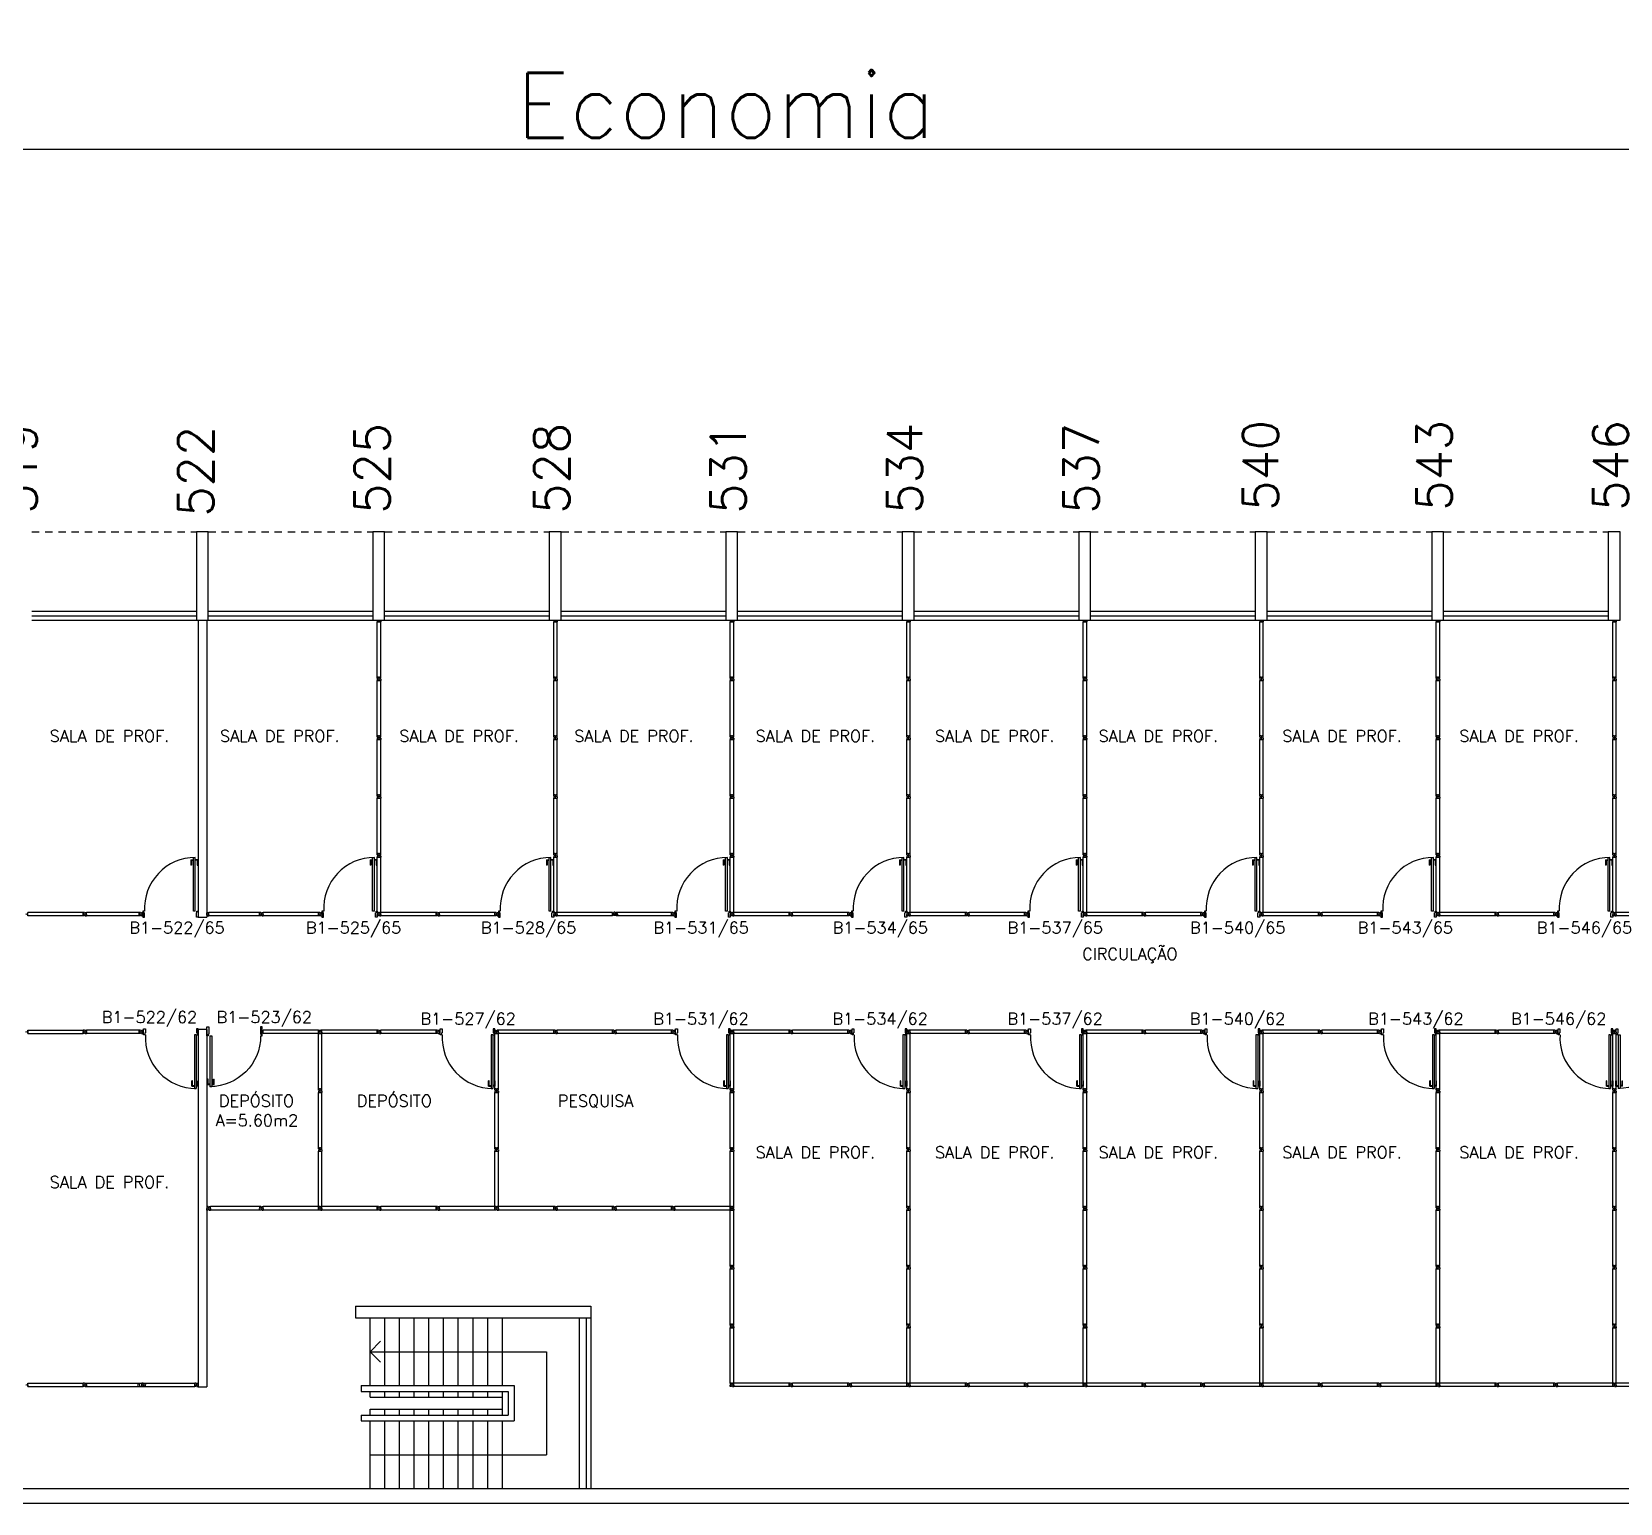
# Model space of a CAD drawing. Header units: millimetres. Extents: x 2308 to 2568, y 1142 to 1238.
# Drawn here: x 2375.63 to 2402.63, y 1211.99 to 1237.01 of the extents above; entities that cross this region are included whole.
import ezdxf

# ---------------------------------------------------------------- set-up
doc = ezdxf.new("R2010")
doc.units = ezdxf.units.MM
doc.linetypes.add('HIDDEN2', pattern=[0.1875, 0.125, -0.0625])
for name, color, linetype in [('ALV', 2, 'Continuous'), ('AREA', 2, 'Continuous'), ('DIV', 2, 'Continuous'), ('ESC', 1, 'Continuous'), ('ESQ', 1, 'Continuous'), ('ESTR', 3, 'Continuous'), ('NOPILAR1', 2, 'Continuous'), ('PROJ', 1, 'HIDDEN2'), ('TEXTO', 2, 'Continuous'), ('TEXTO-ENDEREÇO', 2, 'Continuous'), ('USO1', 2, 'Continuous')]:
    doc.layers.add(name, color=color, linetype=linetype)
doc.styles.add('1', font='romans.shx')
doc.styles.add('NOPILAR', font='simplex.shx', dxfattribs={"height": 0.6})
doc.styles.add('UNB-100', font='simplex.shx', dxfattribs={"height": 0.2})
doc.styles.add('UNB-100-1', font='simplex.shx', dxfattribs={"height": 0.2})
doc.dimstyles.new('1-600', dxfattribs={"dimtxt": 1.1, "dimasz": 2.5, "dimexe": 2, "dimexo": 4, "dimgap": 0.2, "dimtad": 1, "dimdec": 0, "dimzin": 4, "dimdsep": 46, "dimlunit": 6, "dimtxsty": '1', "dimblk1": 'NONE', "dimblk2": 'NONE', "dimsah": 1, "dimcen": 0, "dimclrd": 2, "dimclre": 2, "dimclrt": 2, "dimadec": 0, "dimazin": 0, "dimtfac": 1, "dimtdec": 0, "dimtmove": 2, "dimatfit": 3, "dimldrblk": 'NONE', "dimfxl": 1, "dimtolj": 1, "dimtzin": 0, "dimarcsym": 0})

# ---------------------------------------------------------------- blocks, each defined once
blk = doc.blocks.new('PILAR-SLN')
blk.add_lwpolyline([(0.2, 0), (0.2, -1.5), (0, -1.5), (0, 0)], close=True)
blk = doc.blocks.new('PDV2E-SLN')
at = {"layer": 'DIV', "color": 1}
for p, q in [((0.023, 0.925), (0.063, 0.925)), ((0.023, 0.925), (0.023, 0.835)), ((0.033, 0.835), (0.023, 0.835)), ((0.033, 0.915), (0.063, 0.915)), ((0.033, 0.915), (0.033, 0.835)), ((0.138, 0.925), (0.097, 0.925)), ((0.128, 0.915), (0.097, 0.915)), ((0.128, 0.915), (0.128, 0.835)), ((0.128, 0.835), (0.137, 0.835)), ((0.138, 0.925), (0.138, 0.835))]:
    blk.add_line(p, q, dxfattribs=at)
at = {"layer": 'DIV'}
for p, q in [((0.065, 0.05), (0.065, 0.965)), ((0.095, 0.965), (0.065, 0.965)), ((0.095, 0.05), (0.095, 0.965)), ((0.049, 0.05), (0.029, 0.05)), ((0.029, 0.05), (0.029, 0.035)), ((0.029, 0.035), (0.029, -0.035)), ((0.049, 0.02), (0.049, 0.05)), ((0.049, 0.02), (0.059, 0.02)), ((0.059, -0.05), (0.059, 0.02)), ((0.065, 0.05), (0.095, 0.05)), ((0.928, -0.05), (0.928, 0.02)), ((0.938, 0.02), (0.928, 0.02)), ((0.938, 0.05), (0.958, 0.05)), ((0.938, 0.02), (0.938, 0.05)), ((0.958, 0.05), (0.958, 0.035)), ((0.958, 0.035), (0.958, -0.035)), ((0.029, -0.035), (0.029, -0.05)), ((0.029, -0.05), (0.059, -0.05)), ((0.958, -0.05), (0.928, -0.05)), ((0.958, -0.035), (0.958, -0.05))]:
    blk.add_line(p, q, dxfattribs=at)
at = {"layer": 'DIV', "color": 1}
blk.add_arc((0.063, 0.1), 0.864, 356.655, 89.8436, dxfattribs=at)
blk = doc.blocks.new('DIVMT-SLN')
for p, q in [((-0.03, 0.03), (-0.03, 0.006)), ((-0.008, 0.03), (-0.03, 0.03)), ((-0.0185, 0.006), (-0.03, 0.006)), ((-0.0185, -0.006), (-0.0185, 0.006)), ((-0.008, 0.03), (-0.008, 0.02)), ((-0.008, 0.02), (0.008, 0.02)), ((-0.0051, 0), (0.0051, 0)), ((0.0051, 0), (-0.0051, 0)), ((-0.0051, 0), (0.0051, 0)), ((0, -0.0051), (0, 0.0051)), ((0, 0.0051), (0, -0.0051)), ((0.008, 0.03), (0.008, 0.02)), ((0.008, 0.03), (0.03, 0.03)), ((0.0205, 0.006), (0.03, 0.006)), ((0.0205, -0.006), (0.0205, 0.006)), ((0.0205, 0.006), (0.0205, -0.006)), ((0.0205, 0.006), (0.03, 0.006)), ((0.97, 0.03), (0.03, 0.03)), ((0.03, 0.006), (0.03, 0.03)), ((0.03, -0.03), (0.03, 0.03)), ((0.03, -0.005), (0.03, 0.005)), ((0.97, -0.03), (0.97, 0.03)), ((0.97, 0.03), (0.97, 0.009)), ((0.97, 0.009), (0.97, 0.027)), ((0.9795, 0.006), (0.97, 0.006)), ((0.97, -0.005), (0.97, 0.005)), ((0.9795, 0.006), (0.9795, -0.006)), ((1.0051, 0), (0.9949, 0)), ((1, 0.0051), (1, -0.0051)), ((-0.0185, -0.006), (-0.03, -0.006)), ((-0.03, -0.03), (-0.03, -0.006)), ((-0.008, -0.03), (-0.03, -0.03)), ((-0.008, -0.03), (-0.008, -0.02)), ((-0.008, -0.02), (0.008, -0.02)), ((0.008, -0.03), (0.008, -0.02)), ((0.008, -0.03), (0.03, -0.03)), ((0.0205, -0.006), (0.03, -0.006)), ((0.0205, -0.006), (0.03, -0.006)), ((0.03, -0.006), (0.03, -0.03)), ((0.97, -0.03), (0.03, -0.03)), ((0.9795, -0.006), (0.97, -0.006)), ((0.97, -0.009), (0.97, -0.027))]:
    blk.add_line(p, q)
blk = doc.blocks.new('PDV2D-SLN')
at = {"layer": 'DIV'}
for p, q in [((0.03, 0.05), (0.06, 0.05)), ((0.03, 0.035), (0.03, 0.05)), ((0.03, -0.035), (0.03, 0.035)), ((0.06, 0.05), (0.06, -0.02)), ((0.941, 0.05), (0.941, -0.02)), ((0.971, 0.05), (0.941, 0.05)), ((0.971, 0.035), (0.971, 0.05)), ((0.971, -0.035), (0.971, 0.035)), ((0.03, -0.05), (0.03, -0.035)), ((0.05, -0.05), (0.03, -0.05)), ((0.05, -0.02), (0.06, -0.02)), ((0.05, -0.02), (0.05, -0.05)), ((0.079, -0.05), (0.109, -0.05)), ((0.079, -0.05), (0.079, -0.965)), ((0.109, -0.05), (0.109, -0.965)), ((0.951, -0.02), (0.941, -0.02)), ((0.951, -0.02), (0.951, -0.05)), ((0.951, -0.05), (0.971, -0.05)), ((0.971, -0.05), (0.971, -0.035)), ((0.109, -0.965), (0.079, -0.965))]:
    blk.add_line(p, q, dxfattribs=at)
at = {"layer": 'DIV', "color": 1}
for p, q in [((0.036, -0.925), (0.036, -0.835)), ((0.046, -0.835), (0.036, -0.835)), ((0.036, -0.925), (0.076, -0.925)), ((0.046, -0.915), (0.046, -0.835)), ((0.046, -0.915), (0.076, -0.915)), ((0.141, -0.915), (0.111, -0.915)), ((0.151, -0.925), (0.111, -0.925)), ((0.141, -0.915), (0.141, -0.835)), ((0.141, -0.835), (0.151, -0.835)), ((0.151, -0.925), (0.151, -0.835))]:
    blk.add_line(p, q, dxfattribs=at)
blk.add_arc((0.076, -0.1), 0.864, 270.1564, 3.345, dxfattribs=at)
blk = doc.blocks.new('MTT-SLN')
for p, q in [((-0.008, 0.03), (-0.03, 0.03)), ((-0.03, 0.03), (-0.03, 0.006)), ((-0.0185, 0.006), (-0.03, 0.006)), ((-0.0185, -0.006), (-0.0185, 0.006)), ((-0.008, 0.03), (-0.008, 0.02)), ((-0.008, 0.02), (0.008, 0.02)), ((-0.0051, 0), (0.0051, 0)), ((0, -0.0051), (0, 0.0051)), ((0.008, 0.03), (0.03, 0.03)), ((0.008, 0.03), (0.008, 0.02)), ((0.0205, -0.006), (0.0205, 0.006)), ((0.0205, 0.006), (0.03, 0.006)), ((0.03, 0.006), (0.03, 0.03)), ((-0.03, -0.03), (-0.03, -0.006)), ((-0.0185, -0.006), (-0.03, -0.006)), ((-0.008, -0.03), (-0.03, -0.03)), ((-0.008, -0.02), (0.008, -0.02)), ((-0.008, -0.03), (-0.008, -0.02)), ((0.008, -0.03), (0.008, -0.02)), ((0.008, -0.03), (0.03, -0.03)), ((0.0205, -0.006), (0.03, -0.006)), ((0.03, -0.006), (0.03, -0.03))]:
    blk.add_line(p, q)
blk = doc.blocks.new('MTINI-SLN')
for p, q in [((-0.03, 0.008), (-0.03, 0.03)), ((0.03, 0.03), (-0.03, 0.03)), ((-0.03, 0.008), (-0.02, 0.008)), ((-0.009, 0.03), (-0.027, 0.03)), ((-0.02, 0.008), (-0.02, 0)), ((-0.001, 0), (-0.02, 0)), ((-0.006, 0.02), (-0.006, 0.03)), ((-0.006, 0.023), (-0.006, 0.027)), ((-0.006, 0.02), (0.006, 0.02)), ((0.005, 0.03), (-0.005, 0.03)), ((0.005, 0), (-0.005, 0)), ((0.004, 0.02), (-0.004, 0.02)), ((0.02, 0), (-0.001, 0)), ((0, -0.005), (0, 0.005)), ((0.006, 0.02), (0.006, 0.03)), ((0.006, 0.023), (0.006, 0.027)), ((0.009, 0.03), (0.027, 0.03)), ((0.03, 0.008), (0.02, 0.008)), ((0.02, 0), (0.02, 0.008)), ((0.03, 0.008), (0.03, 0.03))]:
    blk.add_line(p, q)
blk = doc.blocks.new('DIV-SLN')
for p, q in [((-0.0051, 0), (0.0051, 0)), ((0, -0.0051), (0, 0.0051)), ((0.0205, 0.006), (0.03, 0.006)), ((0.0205, -0.006), (0.0205, 0.006)), ((0.03, 0.03), (0.97, 0.03)), ((0.03, 0.03), (0.03, -0.03)), ((0.03, 0.009), (0.03, 0.027)), ((0.03, 0.005), (0.03, -0.005)), ((0.97, 0.03), (0.97, -0.03)), ((0.9795, 0.006), (0.97, 0.006)), ((0.97, 0.005), (0.97, -0.005)), ((0.9795, -0.006), (0.9795, 0.006)), ((1.0051, 0), (0.9949, 0)), ((0.9949, 0), (1.0051, 0)), ((1, -0.0051), (1, 0.0051)), ((0.0205, -0.006), (0.03, -0.006)), ((0.03, -0.03), (0.03, -0.009)), ((0.03, -0.009), (0.03, -0.027)), ((0.03, -0.03), (0.97, -0.03)), ((0.9795, -0.006), (0.97, -0.006))]:
    blk.add_line(p, q)
blk = doc.blocks.new('DIVINI-SLN')
for p, q in [((-0.005, 0), (0.005, 0)), ((0.008, 0.02), (0, 0.02)), ((0, 0.001), (0, 0.02)), ((0, -0.005), (0, 0.005)), ((0, -0.02), (0, 0.001)), ((0.008, 0.03), (0.03, 0.03)), ((0.008, 0.03), (0.008, 0.02)), ((0.02, 0.006), (0.03, 0.006)), ((0.02, 0.006), (0.02, -0.006)), ((0.02, -0.004), (0.02, 0.004)), ((0.023, 0.006), (0.027, 0.006)), ((0.97, 0.03), (0.03, 0.03)), ((0.03, -0.03), (0.03, 0.03)), ((0.03, 0.009), (0.03, 0.027)), ((0.03, -0.005), (0.03, 0.005)), ((0.97, 0.03), (0.97, 0.009)), ((0.97, -0.03), (0.97, 0.03)), ((0.97, 0.009), (0.97, 0.027)), ((0.98, 0.006), (0.97, 0.006)), ((0.97, -0.005), (0.97, 0.005)), ((0.98, 0.006), (0.98, -0.006)), ((0.99, 0), (1.008, 0)), ((0.999, 0.006), (0.999, -0.006)), ((0, -0.02), (0.008, -0.02)), ((0.008, -0.03), (0.008, -0.02)), ((0.008, -0.03), (0.03, -0.03)), ((0.02, -0.006), (0.03, -0.006)), ((0.023, -0.006), (0.027, -0.006)), ((0.03, -0.009), (0.03, -0.027)), ((0.97, -0.03), (0.03, -0.03)), ((0.98, -0.006), (0.97, -0.006)), ((0.97, -0.009), (0.97, -0.027))]:
    blk.add_line(p, q)
blk = doc.blocks.new('*D77')
at = {"layer": 'USO1', "color": 2, "lineweight": -2, "transparency": 16777216}
for p, q in [((2354.426, 1232.506), (2354.426, 1237.006)), ((2420.429, 1232.506), (2420.429, 1237.006)), ((2420.429, 1235.006), (2354.426, 1235.006))]:
    blk.add_line(p, q, dxfattribs=at)
at = {"layer": 'USO1', "color": 2, "transparency": 16777216, "insert": (2387.427, 1235.756), "char_height": 1.1, "attachment_point": 5, "style": '1'}
blk.add_mtext('\\A1;Economia', dxfattribs=at)
blk = doc.blocks.new('_NONE')
at = {"color": 0, "linetype": 'ByBlock'}
blk.add_circle((0, 0), 0.25, dxfattribs=at)
blk = doc.blocks.new('PDV1E-SLN')
at = {"layer": 'DIV'}
for p, q in [((-0.94, 0.075), (-0.91, 0.075)), ((-0.94, 0.06), (-0.94, 0.075)), ((-0.94, -0.06), (-0.94, 0.06)), ((-0.91, 0.075), (-0.91, -0.045)), ((0, 0.075), (-0.03, 0.075)), ((-0.03, 0.075), (-0.03, -0.045)), ((0, 0.06), (0, 0.075)), ((0, -0.06), (0, 0.06)), ((-0.94, -0.075), (-0.94, -0.06)), ((-0.92, -0.075), (-0.94, -0.075)), ((-0.92, -0.045), (-0.92, -0.075)), ((-0.92, -0.045), (-0.91, -0.045)), ((-0.082, -0.075), (-0.082, -0.94)), ((-0.052, -0.075), (-0.082, -0.075)), ((-0.052, -0.075), (-0.052, -0.94)), ((-0.02, -0.045), (-0.03, -0.045)), ((-0.02, -0.045), (-0.02, -0.075)), ((-0.02, -0.075), (0, -0.075)), ((0, -0.075), (0, -0.06)), ((-0.082, -0.94), (-0.052, -0.94))]:
    blk.add_line(p, q, dxfattribs=at)
at = {"layer": 'DIV', "color": 1}
for p, q in [((-0.114, -0.81), (-0.124, -0.81)), ((-0.124, -0.9), (-0.124, -0.81)), ((-0.114, -0.89), (-0.114, -0.81)), ((-0.019, -0.81), (-0.009, -0.81)), ((-0.019, -0.89), (-0.019, -0.81)), ((-0.009, -0.9), (-0.009, -0.81)), ((-0.124, -0.9), (-0.082, -0.9)), ((-0.114, -0.89), (-0.082, -0.89)), ((-0.019, -0.89), (-0.052, -0.89)), ((-0.009, -0.9), (-0.052, -0.9))]:
    blk.add_line(p, q, dxfattribs=at)
blk.add_arc((-0.049, -0.075), 0.864, 179.9757, 269.8462, dxfattribs=at)

msp = doc.modelspace()

# ---------------------------------------------------------------- linework, layer by layer
at = {"layer": 'ALV'}
for p, q in [((2378.456, 1227.006), (2378.456, 1221.955)), ((2378.606, 1227.006), (2378.606, 1221.955)), ((2378.456, 1221.955), (2378.606, 1221.955)), ((2378.456, 1220.045), (2378.456, 1213.976)), ((2378.606, 1220.045), (2378.456, 1220.045)), ((2378.606, 1220.045), (2378.606, 1213.976)), ((2381.13, 1215.346), (2385.131, 1215.346)), ((2381.13, 1215.346), (2381.13, 1215.146)), ((2385.131, 1215.346), (2385.131, 1212.246)), ((2381.13, 1215.146), (2385.131, 1215.146)), ((2384.931, 1215.146), (2384.931, 1212.246)), ((2385.051, 1215.146), (2385.051, 1212.246)), ((2378.456, 1213.976), (2378.606, 1213.976)), ((2324.472, 1212.245), (2546.431, 1212.245)), ((2324.472, 1211.995), (2546.481, 1211.995))]:
    msp.add_line(p, q, dxfattribs=at)
at = {"layer": 'DIV'}
for p, q in [((2377.455, 1222.038), (2376.561, 1222.038)), ((2376.561, 1221.978), (2376.561, 1222.038)), ((2377.455, 1221.978), (2377.455, 1222.038)), ((2377.455, 1222.038), (2377.455, 1222.017)), ((2377.455, 1222.017), (2377.455, 1222.035)), ((2379.501, 1222.038), (2378.636, 1222.038)), ((2378.636, 1221.978), (2378.636, 1222.038)), ((2379.501, 1221.978), (2379.501, 1222.038)), ((2379.501, 1222.038), (2379.501, 1222.017)), ((2379.501, 1222.017), (2379.501, 1222.035)), ((2376.536, 1222.008), (2376.526, 1222.008)), ((2376.526, 1222.008), (2376.536, 1222.008)), ((2376.531, 1222.013), (2376.531, 1222.002)), ((2376.552, 1222.014), (2376.552, 1222.002)), ((2376.552, 1222.014), (2376.561, 1222.014)), ((2376.552, 1222.002), (2376.561, 1222.002)), ((2376.561, 1222.003), (2376.561, 1222.013)), ((2377.455, 1221.978), (2376.561, 1221.978)), ((2377.464, 1222.014), (2377.455, 1222.014)), ((2377.455, 1222.003), (2377.455, 1222.013)), ((2377.464, 1222.002), (2377.455, 1222.002)), ((2377.455, 1221.999), (2377.455, 1221.981)), ((2377.464, 1222.014), (2377.464, 1222.002)), ((2377.49, 1222.008), (2377.48, 1222.008)), ((2377.485, 1222.013), (2377.485, 1222.002)), ((2378.611, 1222.008), (2378.601, 1222.008)), ((2378.601, 1222.008), (2378.611, 1222.008)), ((2378.606, 1222.013), (2378.606, 1222.002)), ((2378.627, 1222.014), (2378.627, 1222.002)), ((2378.627, 1222.014), (2378.636, 1222.014)), ((2378.627, 1222.002), (2378.636, 1222.002)), ((2378.636, 1222.003), (2378.636, 1222.013)), ((2379.501, 1221.978), (2378.636, 1221.978)), ((2379.511, 1222.014), (2379.501, 1222.014)), ((2379.501, 1222.003), (2379.501, 1222.013)), ((2379.511, 1222.002), (2379.501, 1222.002)), ((2379.501, 1221.999), (2379.501, 1221.981)), ((2379.511, 1222.014), (2379.511, 1222.002)), ((2379.536, 1222.008), (2379.526, 1222.008)), ((2379.531, 1222.013), (2379.531, 1222.002)), ((2376.526, 1220.008), (2376.536, 1220.008)), ((2376.536, 1220.008), (2376.526, 1220.008)), ((2376.531, 1220.013), (2376.531, 1220.002)), ((2376.552, 1220.014), (2376.561, 1220.014)), ((2376.552, 1220.014), (2376.552, 1220.002)), ((2376.552, 1220.002), (2376.561, 1220.002)), ((2376.561, 1219.978), (2376.561, 1220.038)), ((2377.455, 1220.038), (2376.561, 1220.038)), ((2376.561, 1220.003), (2376.561, 1220.013)), ((2377.455, 1219.978), (2376.561, 1219.978)), ((2377.455, 1219.978), (2377.455, 1220.038)), ((2377.455, 1220.038), (2377.455, 1220.017)), ((2377.455, 1220.017), (2377.455, 1220.035)), ((2377.464, 1220.014), (2377.455, 1220.014)), ((2377.455, 1220.003), (2377.455, 1220.013)), ((2377.464, 1220.002), (2377.455, 1220.002)), ((2377.455, 1219.999), (2377.455, 1219.981)), ((2377.464, 1220.014), (2377.464, 1220.002)), ((2377.49, 1220.008), (2377.48, 1220.008)), ((2377.485, 1220.013), (2377.485, 1220.002)), ((2378.631, 1217.008), (2378.641, 1217.008)), ((2378.641, 1217.008), (2378.631, 1217.008)), ((2378.636, 1217.013), (2378.636, 1217.002)), ((2378.657, 1217.014), (2378.666, 1217.014)), ((2378.657, 1217.014), (2378.657, 1217.002)), ((2378.657, 1217.002), (2378.666, 1217.002)), ((2378.666, 1216.978), (2378.666, 1217.038)), ((2379.501, 1217.038), (2378.666, 1217.038)), ((2378.666, 1217.003), (2378.666, 1217.013)), ((2379.501, 1216.978), (2378.666, 1216.978))]:
    msp.add_line(p, q, dxfattribs=at)
at = {"layer": 'ESC'}
for p, q in [((2381.379, 1213.996), (2381.379, 1215.146)), ((2381.629, 1213.996), (2381.629, 1215.146)), ((2381.879, 1213.996), (2381.879, 1215.146)), ((2382.129, 1213.996), (2382.129, 1215.146)), ((2382.379, 1213.996), (2382.379, 1215.146)), ((2382.629, 1213.996), (2382.629, 1215.146)), ((2382.879, 1213.996), (2382.879, 1215.146)), ((2383.129, 1213.996), (2383.129, 1215.146)), ((2383.379, 1213.996), (2383.379, 1215.146)), ((2383.629, 1213.996), (2383.629, 1215.146)), ((2381.379, 1214.571), (2381.556, 1214.748)), ((2381.379, 1214.571), (2384.379, 1214.571)), ((2381.379, 1214.571), (2381.556, 1214.394)), ((2384.379, 1214.571), (2384.379, 1212.819)), ((2381.226, 1213.996), (2381.226, 1213.896)), ((2381.226, 1213.996), (2383.826, 1213.996)), ((2383.826, 1213.996), (2383.826, 1213.393)), ((2381.226, 1213.896), (2383.726, 1213.896)), ((2381.379, 1213.796), (2381.379, 1213.896)), ((2381.379, 1213.796), (2381.871, 1213.796)), ((2381.629, 1213.796), (2381.629, 1213.896)), ((2381.871, 1213.796), (2382.657, 1213.796)), ((2381.879, 1213.796), (2381.879, 1213.896)), ((2382.129, 1213.796), (2382.129, 1213.896)), ((2382.379, 1213.796), (2382.379, 1213.896)), ((2382.593, 1213.796), (2382.87, 1213.796)), ((2382.629, 1213.796), (2382.629, 1213.896)), ((2382.87, 1213.796), (2383.629, 1213.796)), ((2382.879, 1213.796), (2382.879, 1213.896)), ((2383.129, 1213.796), (2383.129, 1213.896)), ((2383.379, 1213.796), (2383.379, 1213.896)), ((2383.629, 1213.493), (2383.629, 1213.896)), ((2383.726, 1213.896), (2383.726, 1213.493)), ((2381.226, 1213.493), (2381.226, 1213.393)), ((2381.226, 1213.493), (2383.726, 1213.493)), ((2381.226, 1213.393), (2383.826, 1213.393)), ((2381.379, 1213.493), (2381.379, 1213.593)), ((2381.379, 1213.593), (2383.629, 1213.593)), ((2381.379, 1212.246), (2381.379, 1213.393)), ((2381.629, 1213.493), (2381.629, 1213.593)), ((2381.629, 1212.246), (2381.629, 1213.393)), ((2381.879, 1213.493), (2381.879, 1213.593)), ((2381.879, 1212.246), (2381.879, 1213.393)), ((2382.129, 1213.493), (2382.129, 1213.593)), ((2382.129, 1212.246), (2382.129, 1213.393)), ((2382.379, 1213.493), (2382.379, 1213.593)), ((2382.379, 1212.246), (2382.379, 1213.393)), ((2382.629, 1213.493), (2382.629, 1213.593)), ((2382.629, 1212.246), (2382.629, 1213.393)), ((2382.879, 1213.493), (2382.879, 1213.593)), ((2382.879, 1212.246), (2382.879, 1213.393)), ((2383.129, 1213.493), (2383.129, 1213.593)), ((2383.129, 1212.246), (2383.129, 1213.393)), ((2383.379, 1213.493), (2383.379, 1213.593)), ((2383.379, 1212.246), (2383.379, 1213.393)), ((2383.629, 1212.246), (2383.629, 1213.393)), ((2381.379, 1212.819), (2384.379, 1212.819))]:
    msp.add_line(p, q, dxfattribs=at)
at = {"layer": 'ESQ'}
for p, q in [((2375.631, 1227.156), (2378.433, 1227.156)), ((2378.631, 1227.156), (2381.433, 1227.156)), ((2381.631, 1227.156), (2384.433, 1227.156)), ((2384.631, 1227.156), (2387.433, 1227.156)), ((2387.631, 1227.156), (2390.433, 1227.156)), ((2390.631, 1227.156), (2393.433, 1227.156)), ((2393.631, 1227.156), (2396.433, 1227.156)), ((2396.631, 1227.156), (2399.433, 1227.156)), ((2399.631, 1227.156), (2402.433, 1227.156)), ((2375.631, 1227.081), (2378.433, 1227.081)), ((2375.631, 1227.006), (2378.433, 1227.006)), ((2378.631, 1227.081), (2381.433, 1227.081)), ((2378.631, 1227.006), (2381.433, 1227.006)), ((2381.631, 1227.081), (2384.433, 1227.081)), ((2381.631, 1227.006), (2384.433, 1227.006)), ((2384.631, 1227.081), (2387.433, 1227.081)), ((2384.631, 1227.006), (2387.433, 1227.006)), ((2387.631, 1227.081), (2390.433, 1227.081)), ((2387.631, 1227.006), (2390.433, 1227.006)), ((2390.631, 1227.081), (2393.433, 1227.081)), ((2390.631, 1227.006), (2393.433, 1227.006)), ((2393.631, 1227.081), (2396.433, 1227.081)), ((2393.631, 1227.006), (2396.433, 1227.006)), ((2396.631, 1227.081), (2399.433, 1227.081)), ((2396.631, 1227.006), (2399.433, 1227.006)), ((2399.631, 1227.081), (2402.433, 1227.081)), ((2399.631, 1227.006), (2402.433, 1227.006))]:
    msp.add_line(p, q, dxfattribs=at)
at = {"layer": 'PROJ'}
for p, q in [((2375.631, 1228.506), (2378.431, 1228.506)), ((2378.631, 1228.506), (2381.431, 1228.506)), ((2381.631, 1228.506), (2384.431, 1228.506)), ((2384.631, 1228.506), (2387.431, 1228.506)), ((2387.631, 1228.506), (2390.431, 1228.506)), ((2390.631, 1228.506), (2393.431, 1228.506)), ((2393.631, 1228.506), (2396.431, 1228.506)), ((2396.631, 1228.506), (2399.431, 1228.506)), ((2399.631, 1228.506), (2402.431, 1228.506))]:
    msp.add_line(p, q, dxfattribs=at)

# ---------------------------------------------------------------- block references
at = {"xscale": -1}
msp.add_blockref('PDV1E-SLN', (2378.606, 1220.015), dxfattribs=at)
at = {"layer": 'DIV'}
for name, p, rotation in [('DIVINI-SLN', (2381.531, 1227.006), 270), ('DIVINI-SLN', (2384.531, 1227.006), 270), ('DIVINI-SLN', (2387.531, 1227.006), 270), ('DIVINI-SLN', (2390.531, 1227.006), 270), ('DIVINI-SLN', (2393.531, 1227.006), 270), ('DIVINI-SLN', (2396.531, 1227.006), 270), ('DIVINI-SLN', (2399.531, 1227.006), 270), ('DIVINI-SLN', (2402.531, 1227.006), 270), ('DIVMT-SLN', (2381.531, 1226.008), 270), ('DIVMT-SLN', (2384.531, 1226.008), 270), ('DIVMT-SLN', (2387.531, 1226.008), 270), ('DIVMT-SLN', (2390.531, 1226.008), 270), ('DIVMT-SLN', (2393.531, 1226.008), 270), ('DIVMT-SLN', (2396.531, 1226.008), 270), ('DIVMT-SLN', (2399.531, 1226.008), 270), ('DIVMT-SLN', (2402.531, 1226.008), 270), ('DIVMT-SLN', (2381.531, 1225.008), 270), ('DIVMT-SLN', (2384.531, 1225.008), 270), ('DIVMT-SLN', (2387.531, 1225.008), 270), ('DIVMT-SLN', (2390.531, 1225.008), 270), ('DIVMT-SLN', (2393.531, 1225.008), 270), ('DIVMT-SLN', (2396.531, 1225.008), 270), ('DIVMT-SLN', (2399.531, 1225.008), 270), ('DIVMT-SLN', (2402.531, 1225.008), 270), ('DIVMT-SLN', (2381.531, 1224.008), 270), ('DIVMT-SLN', (2384.531, 1224.008), 270), ('DIVMT-SLN', (2387.531, 1224.008), 270), ('DIVMT-SLN', (2390.531, 1224.008), 270), ('DIVMT-SLN', (2393.531, 1224.008), 270), ('DIVMT-SLN', (2396.531, 1224.008), 270), ('DIVMT-SLN', (2399.531, 1224.008), 270), ('DIVMT-SLN', (2402.531, 1224.008), 270), ('PDV2D-SLN', (2378.486, 1222.008), 180), ('PDV2D-SLN', (2381.531, 1222.008), 180), ('DIVMT-SLN', (2381.531, 1223.008), 270), ('PDV2D-SLN', (2384.531, 1222.008), 180), ('DIVMT-SLN', (2384.531, 1223.008), 270), ('PDV2D-SLN', (2387.531, 1222.008), 180), ('DIVMT-SLN', (2387.531, 1223.008), 270), ('PDV2D-SLN', (2390.531, 1222.008), 180), ('DIVMT-SLN', (2390.531, 1223.008), 270), ('PDV2D-SLN', (2393.531, 1222.008), 180), ('DIVMT-SLN', (2393.531, 1223.008), 270), ('PDV2D-SLN', (2396.531, 1222.008), 180), ('DIVMT-SLN', (2396.531, 1223.008), 270), ('PDV2D-SLN', (2399.531, 1222.008), 180), ('DIVMT-SLN', (2399.531, 1223.008), 270), ('PDV2D-SLN', (2402.531, 1222.008), 180), ('DIVMT-SLN', (2402.531, 1223.008), 270), ('DIV-SLN', (2376.531, 1222.008), 180), ('MTINI-SLN', (2378.606, 1222.008), 270), ('DIV-SLN', (2380.531, 1222.008), 180), ('DIV-SLN', (2382.531, 1222.008), 180), ('DIV-SLN', (2383.531, 1222.008), 180), ('DIV-SLN', (2385.531, 1222.008), 180), ('DIV-SLN', (2386.531, 1222.008), 180), ('DIV-SLN', (2388.531, 1222.008), 180), ('DIV-SLN', (2389.531, 1222.008), 180), ('DIV-SLN', (2391.531, 1222.008), 180), ('DIV-SLN', (2392.531, 1222.008), 180), ('DIV-SLN', (2394.531, 1222.008), 180), ('DIV-SLN', (2395.531, 1222.008), 180), ('DIV-SLN', (2397.531, 1222.008), 180), ('DIV-SLN', (2398.531, 1222.008), 180), ('DIV-SLN', (2400.531, 1222.008), 180), ('DIV-SLN', (2401.531, 1222.008), 180), ('DIV-SLN', (2403.531, 1222.008), 180), ('DIVMT-SLN', (2376.531, 1220.008), 180), ('PDV2E-SLN', (2378.487, 1220.008), 180), ('DIV-SLN', (2380.531, 1220.008), 180), ('DIVMT-SLN', (2380.531, 1220.008), 270), ('DIV-SLN', (2381.531, 1220.008), 180), ('DIV-SLN', (2382.531, 1220.008), 180), ('DIVMT-SLN', (2383.531, 1220.008), 270), ('DIV-SLN', (2384.531, 1220.008), 180), ('DIV-SLN', (2385.531, 1220.008), 180), ('DIV-SLN', (2386.531, 1220.008), 180), ('PDV2E-SLN', (2387.531, 1220.008), 180), ('DIVMT-SLN', (2387.531, 1220.008), 270), ('DIV-SLN', (2388.531, 1220.008), 180), ('DIV-SLN', (2389.531, 1220.008), 180), ('PDV2E-SLN', (2390.531, 1220.008), 180), ('DIVMT-SLN', (2390.531, 1220.008), 270), ('DIV-SLN', (2391.531, 1220.008), 180), ('DIV-SLN', (2392.531, 1220.008), 180), ('PDV2E-SLN', (2393.531, 1220.008), 180), ('DIVMT-SLN', (2393.531, 1220.008), 270), ('DIV-SLN', (2394.531, 1220.008), 180), ('DIV-SLN', (2395.531, 1220.008), 180), ('PDV2E-SLN', (2396.531, 1220.008), 180), ('DIVMT-SLN', (2396.531, 1220.008), 270), ('DIV-SLN', (2397.531, 1220.008), 180), ('DIV-SLN', (2398.531, 1220.008), 180), ('PDV2E-SLN', (2399.531, 1220.008), 180), ('DIVMT-SLN', (2399.531, 1220.008), 270), ('DIV-SLN', (2400.531, 1220.008), 180), ('DIV-SLN', (2401.531, 1220.008), 180), ('PDV2E-SLN', (2402.531, 1220.008), 180), ('DIVMT-SLN', (2402.531, 1220.008), 270), ('DIVMT-SLN', (2380.531, 1219.008), 270), ('DIVMT-SLN', (2383.531, 1219.008), 270), ('DIVMT-SLN', (2387.531, 1219.008), 270), ('DIVMT-SLN', (2390.531, 1219.008), 270), ('DIVMT-SLN', (2393.531, 1219.008), 270), ('DIVMT-SLN', (2396.531, 1219.008), 270), ('DIVMT-SLN', (2399.531, 1219.008), 270), ('DIVMT-SLN', (2402.531, 1219.008), 270), ('DIVMT-SLN', (2380.531, 1218.008), 270), ('DIVMT-SLN', (2383.531, 1218.008), 270), ('DIVMT-SLN', (2387.531, 1218.008), 270), ('DIVMT-SLN', (2390.531, 1218.008), 270), ('DIVMT-SLN', (2393.531, 1218.008), 270), ('DIVMT-SLN', (2396.531, 1218.008), 270), ('DIVMT-SLN', (2399.531, 1218.008), 270), ('DIVMT-SLN', (2402.531, 1218.008), 270), ('DIV-SLN', (2380.531, 1217.008), 180), ('DIV-SLN', (2381.531, 1217.008), 180), ('DIV-SLN', (2382.531, 1217.008), 180), ('DIV-SLN', (2383.531, 1217.008), 180), ('DIV-SLN', (2384.531, 1217.008), 180), ('DIV-SLN', (2385.531, 1217.008), 180), ('DIV-SLN', (2386.531, 1217.008), 180), ('DIV-SLN', (2387.531, 1217.008), 180), ('DIVMT-SLN', (2387.531, 1217.008), 270), ('DIVMT-SLN', (2390.531, 1217.008), 270), ('DIVMT-SLN', (2393.531, 1217.008), 270), ('DIVMT-SLN', (2396.531, 1217.008), 270), ('DIVMT-SLN', (2399.531, 1217.008), 270), ('DIVMT-SLN', (2402.531, 1217.008), 270), ('DIVMT-SLN', (2387.531, 1216.008), 270), ('DIVMT-SLN', (2390.531, 1216.008), 270), ('DIVMT-SLN', (2393.531, 1216.008), 270), ('DIVMT-SLN', (2396.531, 1216.008), 270), ('DIVMT-SLN', (2399.531, 1216.008), 270), ('DIVMT-SLN', (2402.531, 1216.008), 270), ('DIVMT-SLN', (2387.531, 1215.008), 270), ('DIVMT-SLN', (2390.531, 1215.008), 270), ('DIVMT-SLN', (2393.531, 1215.008), 270), ('DIVMT-SLN', (2396.531, 1215.008), 270), ('DIVMT-SLN', (2399.531, 1215.008), 270), ('DIVMT-SLN', (2402.531, 1215.008), 270)]:
    msp.add_blockref(name, p, dxfattribs=dict(at, rotation=rotation))
for name, p in [('MTT-SLN', (2376.531, 1222.008)), ('MTT-SLN', (2377.485, 1222.008)), ('MTT-SLN', (2379.531, 1222.008)), ('MTT-SLN', (2380.531, 1222.008)), ('MTT-SLN', (2381.531, 1222.008)), ('MTT-SLN', (2382.531, 1222.008)), ('MTT-SLN', (2383.531, 1222.008)), ('MTT-SLN', (2384.531, 1222.008)), ('MTT-SLN', (2385.552, 1222.014)), ('MTT-SLN', (2386.531, 1222.008)), ('MTT-SLN', (2387.531, 1222.008)), ('MTT-SLN', (2388.531, 1222.008)), ('MTT-SLN', (2389.531, 1222.008)), ('MTT-SLN', (2390.531, 1222.008)), ('MTT-SLN', (2391.531, 1222.008)), ('MTT-SLN', (2392.531, 1222.008)), ('MTT-SLN', (2393.531, 1222.008)), ('MTT-SLN', (2394.531, 1222.008)), ('MTT-SLN', (2395.531, 1222.008)), ('MTT-SLN', (2396.531, 1222.008)), ('MTT-SLN', (2397.531, 1222.008)), ('MTT-SLN', (2398.531, 1222.008)), ('MTT-SLN', (2399.531, 1222.008)), ('MTT-SLN', (2400.531, 1222.008)), ('MTT-SLN', (2401.531, 1222.008)), ('MTT-SLN', (2402.531, 1222.008)), ('MTT-SLN', (2376.531, 1220.008)), ('MTT-SLN', (2377.485, 1220.008)), ('MTT-SLN', (2381.531, 1220.008)), ('MTT-SLN', (2382.531, 1220.008)), ('MTT-SLN', (2384.531, 1220.008)), ('MTT-SLN', (2385.531, 1220.008)), ('MTT-SLN', (2386.531, 1220.008)), ('MTT-SLN', (2387.531, 1220.008)), ('MTT-SLN', (2388.531, 1220.008)), ('MTT-SLN', (2389.531, 1220.008)), ('MTT-SLN', (2390.531, 1220.008)), ('MTT-SLN', (2391.531, 1220.008)), ('MTT-SLN', (2392.531, 1220.008)), ('MTT-SLN', (2394.531, 1220.008)), ('MTT-SLN', (2395.531, 1220.008)), ('MTT-SLN', (2397.531, 1220.008)), ('MTT-SLN', (2398.531, 1220.008)), ('MTT-SLN', (2400.531, 1220.008)), ('MTT-SLN', (2401.531, 1220.008)), ('MTT-SLN', (2378.636, 1217.008)), ('MTT-SLN', (2379.531, 1217.008)), ('MTT-SLN', (2380.531, 1217.008)), ('MTT-SLN', (2381.531, 1217.008)), ('MTT-SLN', (2382.531, 1217.008)), ('MTT-SLN', (2383.531, 1217.008)), ('MTT-SLN', (2384.531, 1217.008)), ('MTT-SLN', (2385.531, 1217.008)), ('MTT-SLN', (2386.531, 1217.008)), ('DIVMT-SLN', (2387.531, 1214.008)), ('DIVMT-SLN', (2388.531, 1214.008)), ('DIVMT-SLN', (2389.531, 1214.008)), ('DIVMT-SLN', (2390.531, 1214.008)), ('DIVMT-SLN', (2391.531, 1214.008)), ('DIVMT-SLN', (2392.531, 1214.008)), ('DIVMT-SLN', (2393.531, 1214.008)), ('DIVMT-SLN', (2394.531, 1214.008)), ('DIVMT-SLN', (2395.531, 1214.008)), ('DIVMT-SLN', (2396.531, 1214.008)), ('DIVMT-SLN', (2397.531, 1214.008)), ('DIVMT-SLN', (2398.531, 1214.008)), ('DIVMT-SLN', (2399.531, 1214.008)), ('DIVMT-SLN', (2400.531, 1214.008)), ('DIVMT-SLN', (2401.531, 1214.008)), ('DIVMT-SLN', (2402.531, 1214.008))]:
    msp.add_blockref(name, p, dxfattribs=at)
at = {"layer": 'DIV', "xscale": -1, "rotation": 180}
msp.add_blockref('PDV2E-SLN', (2402.531, 1220.008), dxfattribs=at)
at = {"layer": 'DIV', "xscale": -1}
for p in [(2376.531, 1214.008), (2377.531, 1214.008), (2378.428, 1214.008)]:
    msp.add_blockref('DIVMT-SLN', p, dxfattribs=at)
at = {"layer": 'ESTR', "xscale": -1}
for p in [(2378.626, 1228.506), (2381.626, 1228.506), (2384.626, 1228.506), (2387.626, 1228.506), (2390.626, 1228.506), (2393.626, 1228.506), (2396.626, 1228.506), (2399.626, 1228.506), (2402.626, 1228.506)]:
    msp.add_blockref('PILAR-SLN', p, dxfattribs=at)
at = {"layer": 'USO1', "rotation": 180}
msp.add_blockref('PDV2E-SLN', (2383.531, 1220.008), dxfattribs=at)

# ---------------------------------------------------------------- texts
at = {"layer": 'AREA', "style": 'UNB-100'}
msp.add_text('A=5.60m2', height=0.2, dxfattribs=at).set_placement((2378.752, 1218.403))
at = {"layer": 'NOPILAR1', "style": 'NOPILAR'}
for s, p in [('519', (2375.716, 1228.814)), ('519', (2375.716, 1228.814)), ('522', (2378.716, 1228.764)), ('522', (2378.716, 1228.764)), ('525', (2381.716, 1228.814)), ('525', (2381.716, 1228.814)), ('528', (2384.766, 1228.814)), ('528', (2384.766, 1228.814)), ('531', (2387.766, 1228.814)), ('531', (2387.766, 1228.814)), ('534', (2390.766, 1228.814)), ('534', (2390.766, 1228.814)), ('537', (2393.766, 1228.814)), ('537', (2393.766, 1228.814)), ('540', (2396.816, 1228.864)), ('540', (2396.816, 1228.864)), ('543', (2399.766, 1228.864)), ('543', (2399.766, 1228.864)), ('546', (2402.766, 1228.864)), ('546', (2402.766, 1228.864))]:
    msp.add_text(s, height=0.6, rotation=90, dxfattribs=at).set_placement(p)
at = {"layer": 'TEXTO', "linetype": 'Continuous', "style": 'UNB-100'}
for s, p in [('SALA DE PROF.', (2375.934, 1224.936)), ('SALA DE PROF.', (2378.829, 1224.936)), ('SALA DE PROF.', (2381.877, 1224.936)), ('SALA DE PROF.', (2384.848, 1224.936)), ('SALA DE PROF.', (2387.933, 1224.936)), ('SALA DE PROF.', (2390.981, 1224.936)), ('SALA DE PROF.', (2393.762, 1224.936)), ('SALA DE PROF.', (2396.885, 1224.936)), ('SALA DE PROF.', (2399.894, 1224.936)), ('CIRCULAÇÃO', (2393.484, 1221.231)), ('DEPÓSITO', (2378.81, 1218.734)), ('DEPÓSITO', (2381.153, 1218.734)), ('PESQUISA', (2384.57, 1218.734)), ('SALA DE PROF.', (2387.933, 1217.859)), ('SALA DE PROF.', (2390.981, 1217.859)), ('SALA DE PROF.', (2393.762, 1217.859)), ('SALA DE PROF.', (2396.885, 1217.859)), ('SALA DE PROF.', (2399.894, 1217.859)), ('SALA DE PROF.', (2375.934, 1217.352))]:
    msp.add_text(s, height=0.2, dxfattribs=at).set_placement(p)
at = {"layer": 'TEXTO-ENDEREÇO', "style": 'UNB-100-1'}
for s, p in [('B1-522/65', (2377.287, 1221.678)), ('B1-525/65', (2380.289, 1221.678)), ('B1-528/65', (2383.264, 1221.678)), ('B1-531/65', (2386.197, 1221.678)), ('B1-534/65', (2389.242, 1221.678)), ('B1-537/65', (2392.216, 1221.678)), ('B1-540/65', (2395.317, 1221.678)), ('B1-543/65', (2398.166, 1221.678)), ('B1-546/65', (2401.211, 1221.678)), ('B1-522/62', (2376.82, 1220.158)), ('B1-523/62', (2378.771, 1220.158)), ('B1-527/62', (2382.236, 1220.13)), ('B1-531/62', (2386.193, 1220.13)), ('B1-534/62', (2389.238, 1220.13)), ('B1-537/62', (2392.213, 1220.13)), ('B1-540/62', (2395.314, 1220.13)), ('B1-543/62', (2398.345, 1220.13)), ('B1-546/62', (2400.772, 1220.13))]:
    msp.add_text(s, height=0.2, dxfattribs=at).set_placement(p)

# ---------------------------------------------------------------- dimensions: what is measured, and where the dimension line sits
at = {"layer": 'USO1'}
dim = msp.add_aligned_dim(p1=(2420.429, 1228.506), p2=(2354.426, 1228.506), distance=-6.5, text='Economia', dimstyle='1-600', dxfattribs=at)
dim.commit()
dim.dimension.update_dxf_attribs({"geometry": '*D77', "text_midpoint": (2387.427, 1235.756)})

doc.saveas('drawing.dxf')
